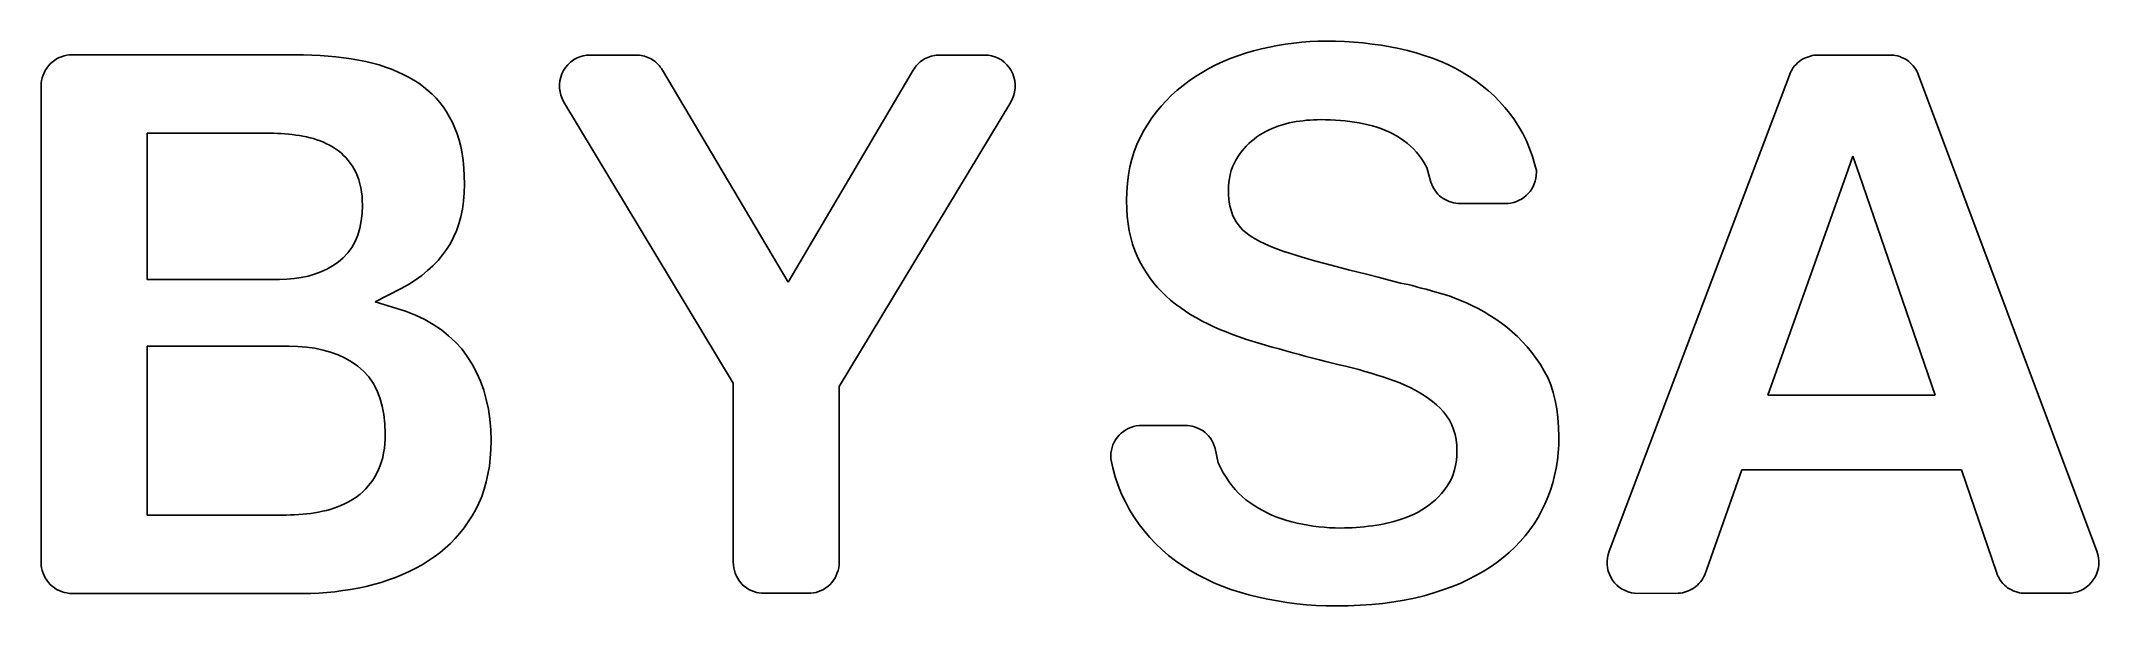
# Model space of a CAD drawing. Extents: x -62 to 62, y -17 to 17.
import ezdxf

# ---------------------------------------------------------------- set-up
doc = ezdxf.new("R2010")
doc.units = 0
doc.layers.get('0').update_dxf_attribs({"linetype": 'CONTINUOUS'})

msp = doc.modelspace()

# ---------------------------------------------------------------- linework, layer by layer
for p, q in [((-60.86, 16.21), (-61.02, 16.16)), ((-60.7, 16.25), (-60.86, 16.21)), ((-60.55, 16.27), (-60.7, 16.25)), ((-46.38, 16.27), (-60.55, 16.27)), ((-45.88, 16.25), (-46.38, 16.27)), ((-45.38, 16.23), (-45.88, 16.25)), ((-44.89, 16.19), (-45.38, 16.23)), ((-44.42, 16.15), (-44.89, 16.19)), ((-29.45, 16.22), (-29.66, 16.16)), ((-29.25, 16.26), (-29.45, 16.22)), ((-26.06, 16.25), (-29.25, 16.26)), ((-25.85, 16.22), (-26.06, 16.25)), ((-25.75, 16.19), (-25.85, 16.22)), ((-25.65, 16.16), (-25.75, 16.19)), ((-8.4, 16.19), (-8.5, 16.16)), ((-8.3, 16.22), (-8.4, 16.19)), ((-8.09, 16.25), (-8.3, 16.22)), ((-4.96, 16.26), (-8.09, 16.25)), ((-4.76, 16.22), (-4.96, 16.26)), ((-4.55, 16.16), (-4.76, 16.22)), ((10.15, 16.21), (9.7, 16.04)), ((10.62, 16.37), (10.15, 16.21)), ((11.1, 16.51), (10.62, 16.37)), ((11.59, 16.63), (11.1, 16.51)), ((12.08, 16.74), (11.59, 16.63)), ((12.56, 16.84), (12.08, 16.74)), ((13.05, 16.92), (12.56, 16.84)), ((13.54, 16.98), (13.05, 16.92)), ((14.02, 17.04), (13.54, 16.98)), ((14.51, 17.07), (14.02, 17.04)), ((15, 17.09), (14.51, 17.07)), ((15.49, 17.1), (15, 17.09)), ((16.06, 17.09), (15.49, 17.1)), ((16.62, 17.07), (16.06, 17.09)), ((17.18, 17.04), (16.62, 17.07)), ((17.74, 16.99), (17.18, 17.04)), ((18.28, 16.92), (17.74, 16.99)), ((18.83, 16.85), (18.28, 16.92)), ((19.37, 16.75), (18.83, 16.85)), ((19.9, 16.65), (19.37, 16.75)), ((20.43, 16.53), (19.9, 16.65)), ((20.94, 16.39), (20.43, 16.53)), ((21.44, 16.24), (20.94, 16.39)), ((21.93, 16.07), (21.44, 16.24)), ((44.8, 16.2), (44.68, 16.16)), ((44.92, 16.23), (44.8, 16.2)), ((45.02, 16.25), (44.92, 16.23)), ((49.86, 16.25), (45.02, 16.25)), ((49.96, 16.24), (49.86, 16.25)), ((50.08, 16.21), (49.96, 16.24)), ((50.21, 16.17), (50.08, 16.21)), ((-62.14, 15.04), (-62.19, 14.88)), ((-62.08, 15.19), (-62.14, 15.04)), ((-62.01, 15.33), (-62.08, 15.19)), ((-61.92, 15.47), (-62.01, 15.33)), ((-61.82, 15.6), (-61.92, 15.47)), ((-61.71, 15.72), (-61.82, 15.6)), ((-61.59, 15.83), (-61.71, 15.72)), ((-61.46, 15.93), (-61.59, 15.83)), ((-61.32, 16.02), (-61.46, 15.93)), ((-61.17, 16.1), (-61.32, 16.02)), ((-61.02, 16.16), (-61.17, 16.1)), ((-43.95, 16.09), (-44.42, 16.15)), ((-43.5, 16.02), (-43.95, 16.09)), ((-43.05, 15.95), (-43.5, 16.02)), ((-42.62, 15.86), (-43.05, 15.95)), ((-42.21, 15.76), (-42.62, 15.86)), ((-41.81, 15.66), (-42.21, 15.76)), ((-41.42, 15.53), (-41.81, 15.66)), ((-41.05, 15.4), (-41.42, 15.53)), ((-40.69, 15.25), (-41.05, 15.4)), ((-40.35, 15.09), (-40.69, 15.25)), ((-40.02, 14.92), (-40.35, 15.09)), ((-30.75, 15.12), (-30.82, 14.91)), ((-30.65, 15.32), (-30.75, 15.12)), ((-30.53, 15.5), (-30.65, 15.32)), ((-30.39, 15.67), (-30.53, 15.5)), ((-30.23, 15.83), (-30.39, 15.67)), ((-30.05, 15.96), (-30.23, 15.83)), ((-29.86, 16.07), (-30.05, 15.96)), ((-29.66, 16.16), (-29.86, 16.07)), ((-25.55, 16.12), (-25.65, 16.16)), ((-25.45, 16.07), (-25.55, 16.12)), ((-25.35, 16.02), (-25.45, 16.07)), ((-25.26, 15.97), (-25.35, 16.02)), ((-25.17, 15.91), (-25.26, 15.97)), ((-25.09, 15.84), (-25.17, 15.91)), ((-25, 15.77), (-25.09, 15.84)), ((-24.93, 15.69), (-25, 15.77)), ((-24.85, 15.61), (-24.93, 15.69)), ((-24.79, 15.53), (-24.85, 15.61)), ((-24.72, 15.44), (-24.79, 15.53)), ((-24.66, 15.34), (-24.72, 15.44)), ((-17.05, 2.51), (-24.66, 15.34)), ((-9.49, 15.34), (-17.05, 2.51)), ((-9.43, 15.43), (-9.49, 15.34)), ((-9.37, 15.52), (-9.43, 15.43)), ((-9.3, 15.61), (-9.37, 15.52)), ((-9.23, 15.69), (-9.3, 15.61)), ((-9.15, 15.77), (-9.23, 15.69)), ((-9.07, 15.84), (-9.15, 15.77)), ((-8.98, 15.9), (-9.07, 15.84)), ((-8.89, 15.97), (-8.98, 15.9)), ((-8.8, 16.02), (-8.89, 15.97)), ((-8.7, 16.07), (-8.8, 16.02)), ((-8.6, 16.12), (-8.7, 16.07)), ((-8.5, 16.16), (-8.6, 16.12)), ((-4.35, 16.07), (-4.55, 16.16)), ((-4.15, 15.96), (-4.35, 16.07)), ((-3.98, 15.83), (-4.15, 15.96)), ((-3.82, 15.67), (-3.98, 15.83)), ((-3.68, 15.5), (-3.82, 15.67)), ((-3.56, 15.32), (-3.68, 15.5)), ((-3.46, 15.12), (-3.56, 15.32)), ((-3.39, 14.91), (-3.46, 15.12)), ((7.6, 14.96), (7.21, 14.7)), ((8, 15.21), (7.6, 14.96)), ((8.4, 15.44), (8, 15.21)), ((8.82, 15.66), (8.4, 15.44)), ((9.26, 15.86), (8.82, 15.66)), ((9.7, 16.04), (9.26, 15.86)), ((22.4, 15.88), (21.93, 16.07)), ((22.86, 15.68), (22.4, 15.88)), ((23.3, 15.46), (22.86, 15.68)), ((23.74, 15.22), (23.3, 15.46)), ((24.15, 14.96), (23.74, 15.22)), ((24.56, 14.69), (24.15, 14.96)), ((43.53, 15.04), (32.62, -13.79)), ((43.58, 15.17), (43.53, 15.04)), ((43.64, 15.28), (43.58, 15.17)), ((43.7, 15.39), (43.64, 15.28)), ((43.77, 15.5), (43.7, 15.39)), ((43.85, 15.6), (43.77, 15.5)), ((43.94, 15.69), (43.85, 15.6)), ((44.03, 15.78), (43.94, 15.69)), ((44.12, 15.86), (44.03, 15.78)), ((44.23, 15.94), (44.12, 15.86)), ((44.33, 16), (44.23, 15.94)), ((44.44, 16.07), (44.33, 16)), ((44.56, 16.12), (44.44, 16.07)), ((44.68, 16.16), (44.56, 16.12)), ((50.32, 16.12), (50.21, 16.17)), ((50.44, 16.07), (50.32, 16.12)), ((50.55, 16.01), (50.44, 16.07)), ((50.66, 15.94), (50.55, 16.01)), ((50.76, 15.86), (50.66, 15.94)), ((50.85, 15.78), (50.76, 15.86)), ((50.94, 15.69), (50.85, 15.78)), ((51.03, 15.6), (50.94, 15.69)), ((51.11, 15.5), (51.03, 15.6)), ((51.18, 15.39), (51.11, 15.5)), ((51.24, 15.28), (51.18, 15.39)), ((51.3, 15.17), (51.24, 15.28)), ((51.35, 15.04), (51.3, 15.17)), ((62.14, -13.79), (51.35, 15.04)), ((-62.25, 14.56), (-62.26, 14.38)), ((-62.26, 14.38), (-62.25, -14.65)), ((-62.23, 14.72), (-62.25, 14.56)), ((-62.19, 14.88), (-62.23, 14.72)), ((-39.7, 14.74), (-40.02, 14.92)), ((-39.4, 14.55), (-39.7, 14.74)), ((-39.12, 14.34), (-39.4, 14.55)), ((-38.85, 14.12), (-39.12, 14.34)), ((-38.6, 13.89), (-38.85, 14.12)), ((-38.36, 13.64), (-38.6, 13.89)), ((-30.87, 14.7), (-30.89, 14.48)), ((-30.89, 14.48), (-30.89, 14.26)), ((-30.89, 14.26), (-30.86, 14.04)), ((-30.82, 14.91), (-30.87, 14.7)), ((-30.86, 14.04), (-30.81, 13.83)), ((-30.81, 13.83), (-30.73, 13.62)), ((-3.48, 13.62), (-3.4, 13.82)), ((-3.4, 13.82), (-3.35, 14.04)), ((-3.34, 14.7), (-3.39, 14.91)), ((-3.35, 14.04), (-3.32, 14.26)), ((-3.32, 14.48), (-3.34, 14.7)), ((-3.32, 14.26), (-3.32, 14.48)), ((6.15, 13.82), (5.83, 13.5)), ((6.49, 14.13), (6.15, 13.82)), ((6.84, 14.42), (6.49, 14.13)), ((7.21, 14.7), (6.84, 14.42)), ((24.95, 14.4), (24.56, 14.69)), ((25.32, 14.1), (24.95, 14.4)), ((25.67, 13.78), (25.32, 14.1)), ((26, 13.44), (25.67, 13.78)), ((-38.13, 13.38), (-38.36, 13.64)), ((-37.92, 13.1), (-38.13, 13.38)), ((-37.72, 12.81), (-37.92, 13.1)), ((-37.54, 12.5), (-37.72, 12.81)), ((-37.37, 12.18), (-37.54, 12.5)), ((-30.73, 13.62), (-30.62, 13.41)), ((-30.62, 13.41), (-20.38, -3.62)), ((-13.97, -3.81), (-3.59, 13.41)), ((-3.59, 13.41), (-3.48, 13.62)), ((5.23, 12.82), (4.96, 12.45)), ((5.52, 13.17), (5.23, 12.82)), ((5.83, 13.5), (5.52, 13.17)), ((26.32, 13.09), (26, 13.44)), ((26.62, 12.72), (26.32, 13.09)), ((26.9, 12.33), (26.62, 12.72)), ((-48.42, 11.52), (-55.85, 11.52)), ((-55.85, 11.52), (-55.85, 2.67)), ((-48.19, 11.52), (-48.42, 11.52)), ((-47.96, 11.51), (-48.19, 11.52)), ((-47.74, 11.5), (-47.96, 11.51)), ((-47.51, 11.48), (-47.74, 11.5)), ((-47.29, 11.47), (-47.51, 11.48)), ((-47.07, 11.44), (-47.29, 11.47)), ((-46.85, 11.41), (-47.07, 11.44)), ((-46.63, 11.38), (-46.85, 11.41)), ((-46.42, 11.35), (-46.63, 11.38)), ((-46.2, 11.3), (-46.42, 11.35)), ((-45.98, 11.25), (-46.2, 11.3)), ((-45.78, 11.2), (-45.98, 11.25)), ((-37.22, 11.84), (-37.37, 12.18)), ((-37.09, 11.49), (-37.22, 11.84)), ((-36.97, 11.11), (-37.09, 11.49)), ((4.24, 11.27), (4.05, 10.85)), ((4.46, 11.68), (4.24, 11.27)), ((4.7, 12.07), (4.46, 11.68)), ((4.96, 12.45), (4.7, 12.07)), ((11.14, 11.17), (11.31, 11.3)), ((11.31, 11.3), (11.49, 11.42)), ((11.49, 11.42), (11.67, 11.53)), ((11.67, 11.53), (11.86, 11.63)), ((11.86, 11.63), (12.05, 11.73)), ((12.05, 11.73), (12.24, 11.82)), ((12.24, 11.82), (12.44, 11.9)), ((12.44, 11.9), (12.64, 11.97)), ((12.64, 11.97), (12.85, 12.04)), ((12.85, 12.04), (13.06, 12.1)), ((13.06, 12.1), (13.27, 12.15)), ((13.27, 12.15), (13.49, 12.19)), ((13.49, 12.19), (13.69, 12.23)), ((13.69, 12.23), (13.9, 12.26)), ((13.9, 12.26), (14.11, 12.28)), ((14.11, 12.28), (14.32, 12.31)), ((14.32, 12.31), (14.53, 12.32)), ((14.53, 12.32), (14.74, 12.34)), ((14.74, 12.34), (14.95, 12.34)), ((14.95, 12.34), (15.16, 12.35)), ((15.16, 12.35), (15.47, 12.34)), ((15.47, 12.34), (15.77, 12.33)), ((15.77, 12.33), (16.07, 12.32)), ((16.07, 12.32), (16.37, 12.3)), ((16.37, 12.3), (16.66, 12.27)), ((16.66, 12.27), (16.94, 12.24)), ((16.94, 12.24), (17.22, 12.2)), ((17.22, 12.2), (17.5, 12.15)), ((17.5, 12.15), (17.77, 12.1)), ((17.77, 12.1), (18.04, 12.04)), ((18.04, 12.04), (18.3, 11.97)), ((18.3, 11.97), (18.56, 11.89)), ((18.56, 11.89), (18.81, 11.81)), ((18.81, 11.81), (19.06, 11.71)), ((19.06, 11.71), (19.29, 11.6)), ((19.29, 11.6), (19.53, 11.49)), ((19.53, 11.49), (19.75, 11.37)), ((19.75, 11.37), (19.98, 11.23)), ((19.98, 11.23), (20.19, 11.08)), ((27.16, 11.92), (26.9, 12.33)), ((27.4, 11.5), (27.16, 11.92)), ((27.62, 11.06), (27.4, 11.5)), ((-45.57, 11.13), (-45.78, 11.2)), ((-45.37, 11.06), (-45.57, 11.13)), ((-45.18, 10.98), (-45.37, 11.06)), ((-44.99, 10.89), (-45.18, 10.98)), ((-44.8, 10.8), (-44.99, 10.89)), ((-44.62, 10.7), (-44.8, 10.8)), ((-44.44, 10.58), (-44.62, 10.7)), ((-44.27, 10.46), (-44.44, 10.58)), ((-44.11, 10.33), (-44.27, 10.46)), ((-43.96, 10.18), (-44.11, 10.33)), ((-43.81, 10.03), (-43.96, 10.18)), ((-43.67, 9.87), (-43.81, 10.03)), ((-36.87, 10.71), (-36.97, 11.11)), ((-36.79, 10.3), (-36.87, 10.71)), ((-36.73, 9.87), (-36.79, 10.3)), ((3.75, 9.96), (3.63, 9.49)), ((3.89, 10.41), (3.75, 9.96)), ((4.05, 10.85), (3.89, 10.41)), ((10.03, 9.9), (10.15, 10.09)), ((10.15, 10.09), (10.27, 10.27)), ((10.27, 10.27), (10.4, 10.44)), ((10.4, 10.44), (10.53, 10.6)), ((10.53, 10.6), (10.67, 10.75)), ((10.67, 10.75), (10.82, 10.9)), ((10.82, 10.9), (10.98, 11.04)), ((10.98, 11.04), (11.14, 11.17)), ((20.19, 11.08), (20.4, 10.93)), ((20.4, 10.93), (20.6, 10.75)), ((20.6, 10.75), (20.79, 10.57)), ((20.79, 10.57), (20.97, 10.38)), ((20.97, 10.38), (21.13, 10.17)), ((21.13, 10.17), (21.29, 9.96)), ((27.81, 10.6), (27.62, 11.06)), ((27.98, 10.12), (27.81, 10.6)), ((28.12, 9.6), (27.98, 10.12)), ((46.97, 8.99), (47.38, 10.13)), ((47.78, 8.99), (47.38, 10.13)), ((-43.54, 9.7), (-43.67, 9.87)), ((-43.42, 9.52), (-43.54, 9.7)), ((-43.31, 9.34), (-43.42, 9.52)), ((-43.2, 9.13), (-43.31, 9.34)), ((-43.11, 8.92), (-43.2, 9.13)), ((-43.03, 8.7), (-43.11, 8.92)), ((-36.68, 9.41), (-36.73, 9.87)), ((-36.66, 8.94), (-36.68, 9.41)), ((-36.65, 8.44), (-36.66, 8.94)), ((3.54, 9), (3.47, 8.49)), ((3.63, 9.49), (3.54, 9)), ((9.62, 8.55), (9.66, 8.79)), ((9.66, 8.79), (9.7, 9.03)), ((9.7, 9.03), (9.76, 9.26)), ((9.76, 9.26), (9.84, 9.48)), ((9.84, 9.48), (9.93, 9.7)), ((9.93, 9.7), (10.03, 9.9)), ((21.29, 9.96), (21.44, 9.73)), ((21.44, 9.73), (21.6, 9.45)), ((21.6, 9.45), (21.84, 8.55)), ((28.22, 9.26), (28.12, 9.6)), ((28.15, 8.62), (28.19, 8.79)), ((28.19, 8.79), (28.21, 8.96)), ((28.21, 8.96), (28.22, 9.18)), ((28.22, 9.18), (28.22, 9.26)), ((46.97, 8.99), (42.23, -4.34)), ((52.36, -4.34), (47.78, 8.99)), ((-42.97, 8.46), (-43.03, 8.7)), ((-42.91, 8.22), (-42.97, 8.46)), ((-42.87, 7.97), (-42.91, 8.22)), ((-42.84, 7.71), (-42.87, 7.97)), ((-42.83, 7.44), (-42.84, 7.71)), ((-36.7, 7.41), (-36.66, 7.91)), ((-36.66, 7.91), (-36.65, 8.44)), ((3.44, 7.97), (3.42, 7.43)), ((3.47, 8.49), (3.44, 7.97)), ((9.6, 8.29), (9.62, 8.55)), ((9.6, 8.03), (9.6, 8.29)), ((9.6, 7.79), (9.6, 8.03)), ((9.62, 7.56), (9.6, 7.79)), ((9.64, 7.34), (9.62, 7.56)), ((21.84, 8.55), (21.95, 8.28)), ((21.95, 8.28), (22.01, 8.17)), ((22.01, 8.17), (22.09, 8.05)), ((22.09, 8.05), (22.17, 7.94)), ((22.17, 7.94), (22.26, 7.84)), ((22.26, 7.84), (22.36, 7.74)), ((22.36, 7.74), (22.47, 7.66)), ((22.47, 7.66), (22.58, 7.57)), ((22.58, 7.57), (22.7, 7.5)), ((22.7, 7.5), (22.82, 7.44)), ((27.18, 7.46), (27.33, 7.54)), ((27.33, 7.54), (27.47, 7.64)), ((27.47, 7.64), (27.6, 7.75)), ((27.6, 7.75), (27.73, 7.87)), ((27.73, 7.87), (27.84, 8)), ((27.84, 8), (27.94, 8.15)), ((27.94, 8.15), (28.02, 8.3)), ((28.02, 8.3), (28.09, 8.46)), ((28.09, 8.46), (28.15, 8.62)), ((-42.89, 6.21), (-42.84, 6.67)), ((-42.84, 6.67), (-42.82, 7.16)), ((-42.82, 7.16), (-42.83, 7.44)), ((-36.98, 6.03), (-36.86, 6.47)), ((-36.86, 6.47), (-36.77, 6.93)), ((-36.77, 6.93), (-36.7, 7.41)), ((3.42, 7.43), (3.43, 6.94)), ((3.43, 6.94), (3.46, 6.48)), ((3.46, 6.48), (3.51, 6.03)), ((9.68, 7.13), (9.64, 7.34)), ((9.73, 6.92), (9.68, 7.13)), ((9.79, 6.72), (9.73, 6.92)), ((9.86, 6.52), (9.79, 6.72)), ((9.95, 6.34), (9.86, 6.52)), ((10.05, 6.16), (9.95, 6.34)), ((22.82, 7.44), (22.95, 7.38)), ((22.95, 7.38), (23.08, 7.34)), ((23.08, 7.34), (23.21, 7.3)), ((23.21, 7.3), (23.35, 7.28)), ((23.35, 7.28), (23.48, 7.26)), ((23.48, 7.26), (23.63, 7.26)), ((23.63, 7.26), (26.33, 7.26)), ((26.33, 7.26), (26.51, 7.27)), ((26.51, 7.27), (26.68, 7.29)), ((26.68, 7.29), (26.85, 7.33)), ((26.85, 7.33), (27.02, 7.39)), ((27.02, 7.39), (27.18, 7.46)), ((-43.26, 4.96), (-43.1, 5.35)), ((-43.1, 5.35), (-42.98, 5.77)), ((-42.98, 5.77), (-42.89, 6.21)), ((-37.49, 4.84), (-37.3, 5.22)), ((-37.3, 5.22), (-37.13, 5.61)), ((-37.13, 5.61), (-36.98, 6.03)), ((3.51, 6.03), (3.58, 5.61)), ((3.58, 5.61), (3.68, 5.2)), ((3.68, 5.2), (3.79, 4.8)), ((10.17, 5.99), (10.05, 6.16)), ((10.31, 5.82), (10.17, 5.99)), ((10.46, 5.66), (10.31, 5.82)), ((10.64, 5.51), (10.46, 5.66)), ((10.83, 5.37), (10.64, 5.51)), ((11.03, 5.23), (10.83, 5.37)), ((11.25, 5.1), (11.03, 5.23)), ((11.49, 4.97), (11.25, 5.1)), ((-44.29, 3.71), (-43.98, 3.97)), ((-43.98, 3.97), (-43.7, 4.27)), ((-43.7, 4.27), (-43.46, 4.6)), ((-43.46, 4.6), (-43.26, 4.96)), ((-38.55, 3.5), (-38.24, 3.82)), ((-38.24, 3.82), (-37.97, 4.15)), ((-37.97, 4.15), (-37.72, 4.49)), ((-37.72, 4.49), (-37.49, 4.84)), ((3.79, 4.8), (3.92, 4.43)), ((3.92, 4.43), (4.06, 4.07)), ((4.06, 4.07), (4.23, 3.73)), ((11.74, 4.85), (11.49, 4.97)), ((12.01, 4.72), (11.74, 4.85)), ((12.3, 4.6), (12.01, 4.72)), ((12.61, 4.48), (12.3, 4.6)), ((12.94, 4.36), (12.61, 4.48)), ((13.29, 4.25), (12.94, 4.36)), ((13.66, 4.13), (13.29, 4.25)), ((14.04, 4.01), (13.66, 4.13)), ((14.45, 3.89), (14.04, 4.01)), ((14.88, 3.78), (14.45, 3.89)), ((15.33, 3.66), (14.88, 3.78)), ((-55.85, 2.67), (-47.84, 2.67)), ((-47.84, 2.67), (-47.39, 2.69)), ((-47.39, 2.69), (-46.95, 2.72)), ((-46.95, 2.72), (-46.52, 2.79)), ((-46.52, 2.79), (-46.11, 2.87)), ((-46.11, 2.87), (-45.71, 2.99)), ((-45.71, 2.99), (-45.33, 3.13)), ((-45.33, 3.13), (-44.97, 3.3)), ((-44.97, 3.3), (-44.62, 3.49)), ((-44.62, 3.49), (-44.29, 3.71)), ((-40.03, 2.37), (-39.62, 2.63)), ((-39.62, 2.63), (-39.23, 2.91)), ((-39.23, 2.91), (-38.88, 3.2)), ((-38.88, 3.2), (-38.55, 3.5)), ((4.23, 3.73), (4.42, 3.39)), ((4.42, 3.39), (4.62, 3.07)), ((4.62, 3.07), (4.83, 2.76)), ((4.83, 2.76), (5.06, 2.47)), ((15.81, 3.53), (15.33, 3.66)), ((16.32, 3.4), (15.81, 3.53)), ((16.86, 3.26), (16.32, 3.4)), ((17.43, 3.11), (16.86, 3.26)), ((18.02, 2.96), (17.43, 3.11)), ((18.65, 2.8), (18.02, 2.96)), ((19.31, 2.63), (18.65, 2.8)), ((20, 2.45), (19.31, 2.63)), ((-42.04, 1.32), (-40.47, 2.12)), ((-40.22, 0.74), (-42.04, 1.32)), ((-40.47, 2.12), (-40.03, 2.37)), ((5.06, 2.47), (5.3, 2.19)), ((5.3, 2.19), (5.55, 1.92)), ((5.55, 1.92), (5.81, 1.66)), ((5.81, 1.66), (6.09, 1.42)), ((6.09, 1.42), (6.38, 1.18)), ((20.23, 2.41), (20, 2.45)), ((20.46, 2.36), (20.23, 2.41)), ((20.7, 2.3), (20.46, 2.36)), ((20.97, 2.23), (20.7, 2.3)), ((21.26, 2.15), (20.97, 2.23)), ((21.56, 2.07), (21.26, 2.15)), ((21.88, 1.98), (21.56, 2.07)), ((22.22, 1.88), (21.88, 1.98)), ((22.58, 1.78), (22.22, 1.88)), ((22.94, 1.67), (22.58, 1.78)), ((23.29, 1.54), (22.94, 1.67)), ((23.64, 1.4), (23.29, 1.54)), ((24, 1.25), (23.64, 1.4)), ((24.35, 1.08), (24, 1.25)), ((-39.61, 0.51), (-40.22, 0.74)), ((-39.05, 0.24), (-39.61, 0.51)), ((-38.53, -0.06), (-39.05, 0.24)), ((6.38, 1.18), (6.68, 0.96)), ((6.68, 0.96), (6.99, 0.74)), ((6.99, 0.74), (7.32, 0.53)), ((7.32, 0.53), (7.65, 0.34)), ((7.65, 0.34), (7.99, 0.15)), ((7.99, 0.15), (8.34, -0.03)), ((24.7, 0.9), (24.35, 1.08)), ((25.06, 0.7), (24.7, 0.9)), ((25.41, 0.49), (25.06, 0.7)), ((25.76, 0.26), (25.41, 0.49)), ((26.11, 0.03), (25.76, 0.26)), ((26.44, -0.23), (26.11, 0.03)), ((-38.04, -0.38), (-38.53, -0.06)), ((-37.6, -0.74), (-38.04, -0.38)), ((-37.19, -1.13), (-37.6, -0.74)), ((-36.81, -1.54), (-37.19, -1.13)), ((8.34, -0.03), (8.7, -0.2)), ((8.7, -0.2), (9.07, -0.36)), ((9.07, -0.36), (9.45, -0.51)), ((9.45, -0.51), (9.84, -0.66)), ((9.84, -0.66), (10.24, -0.8)), ((10.24, -0.8), (10.63, -0.94)), ((10.63, -0.94), (11.03, -1.07)), ((11.03, -1.07), (11.43, -1.2)), ((11.43, -1.2), (11.84, -1.32)), ((26.76, -0.5), (26.44, -0.23)), ((27.07, -0.79), (26.76, -0.5)), ((27.37, -1.09), (27.07, -0.79)), ((27.66, -1.42), (27.37, -1.09)), ((-47.27, -1.37), (-55.85, -1.37)), ((-55.85, -1.37), (-55.85, -11.6)), ((-46.72, -1.39), (-47.27, -1.37)), ((-46.2, -1.43), (-46.72, -1.39)), ((-45.69, -1.5), (-46.2, -1.43)), ((-45.2, -1.61), (-45.69, -1.5)), ((-44.74, -1.74), (-45.2, -1.61)), ((-44.29, -1.9), (-44.74, -1.74)), ((-43.87, -2.1), (-44.29, -1.9)), ((-43.48, -2.32), (-43.87, -2.1)), ((-43.1, -2.58), (-43.48, -2.32)), ((-36.48, -1.99), (-36.81, -1.54)), ((-36.18, -2.47), (-36.48, -1.99)), ((-35.91, -2.97), (-36.18, -2.47)), ((11.84, -1.32), (12.24, -1.43)), ((12.24, -1.43), (12.65, -1.54)), ((12.65, -1.54), (13.07, -1.65)), ((13.07, -1.65), (13.48, -1.77)), ((13.48, -1.77), (13.89, -1.88)), ((13.89, -1.88), (14.29, -1.99)), ((14.29, -1.99), (14.69, -2.09)), ((14.69, -2.09), (15.09, -2.2)), ((15.09, -2.2), (15.49, -2.3)), ((15.49, -2.3), (15.89, -2.4)), ((15.89, -2.4), (16.28, -2.5)), ((27.94, -1.76), (27.66, -1.42)), ((28.21, -2.12), (27.94, -1.76)), ((28.47, -2.49), (28.21, -2.12)), ((28.7, -2.88), (28.47, -2.49)), ((-42.75, -2.88), (-43.1, -2.58)), ((-42.43, -3.23), (-42.75, -2.88)), ((-42.16, -3.62), (-42.43, -3.23)), ((-41.94, -4.04), (-42.16, -3.62)), ((-35.68, -3.49), (-35.91, -2.97)), ((-35.48, -4.03), (-35.68, -3.49)), ((-20.38, -3.62), (-20.38, -14.46)), ((16.28, -2.5), (16.68, -2.59)), ((16.68, -2.59), (17.08, -2.69)), ((17.08, -2.69), (17.47, -2.79)), ((17.47, -2.79), (17.85, -2.9)), ((17.85, -2.9), (18.22, -3)), ((18.22, -3), (18.58, -3.12)), ((18.58, -3.12), (18.94, -3.23)), ((18.94, -3.23), (19.28, -3.35)), ((19.28, -3.35), (19.62, -3.47)), ((19.62, -3.47), (19.95, -3.6)), ((19.95, -3.6), (20.27, -3.74)), ((28.91, -3.28), (28.7, -2.88)), ((29.09, -3.71), (28.91, -3.28)), ((29.24, -4.17), (29.09, -3.71)), ((-41.76, -4.5), (-41.94, -4.04)), ((-41.62, -5), (-41.76, -4.5)), ((-35.32, -4.6), (-35.48, -4.03)), ((-35.19, -5.19), (-35.32, -4.6)), ((-13.97, -14.46), (-13.97, -3.81)), ((20.27, -3.74), (20.58, -3.88)), ((20.58, -3.88), (20.88, -4.03)), ((20.88, -4.03), (21.16, -4.19)), ((21.16, -4.19), (21.43, -4.36)), ((21.43, -4.36), (21.69, -4.54)), ((21.69, -4.54), (21.94, -4.72)), ((21.94, -4.72), (22.17, -4.92)), ((22.17, -4.92), (22.39, -5.13)), ((29.36, -4.66), (29.24, -4.17)), ((29.46, -5.17), (29.36, -4.66)), ((42.23, -4.34), (52.36, -4.34)), ((-41.52, -5.52), (-41.62, -5)), ((-41.46, -6.08), (-41.52, -5.52)), ((-41.44, -6.67), (-41.46, -6.08)), ((-35.1, -5.8), (-35.19, -5.19)), ((-35.05, -6.44), (-35.1, -5.8)), ((4.01, -6.2), (3.84, -6.24)), ((4.18, -6.18), (4.01, -6.2)), ((4.36, -6.17), (4.18, -6.18)), ((6.96, -6.17), (4.36, -6.17)), ((7.12, -6.17), (6.96, -6.17)), ((7.26, -6.19), (7.12, -6.17)), ((7.4, -6.22), (7.26, -6.19)), ((7.54, -6.26), (7.4, -6.22)), ((22.39, -5.13), (22.6, -5.35)), ((22.6, -5.35), (22.79, -5.59)), ((22.79, -5.59), (22.96, -5.86)), ((22.96, -5.86), (23.1, -6.13)), ((23.1, -6.13), (23.21, -6.42)), ((29.53, -5.7), (29.46, -5.17)), ((29.57, -6.27), (29.53, -5.7)), ((-41.49, -7.56), (-41.46, -7.28)), ((-41.46, -7.28), (-41.45, -6.98)), ((-41.45, -6.98), (-41.44, -6.67)), ((-35.03, -7.1), (-35.05, -6.44)), ((-35.04, -7.64), (-35.03, -7.1)), ((2.6, -7.35), (2.55, -7.51)), ((2.68, -7.19), (2.6, -7.35)), ((2.76, -7.04), (2.68, -7.19)), ((2.86, -6.9), (2.76, -7.04)), ((2.97, -6.77), (2.86, -6.9)), ((3.09, -6.65), (2.97, -6.77)), ((3.23, -6.54), (3.09, -6.65)), ((3.37, -6.44), (3.23, -6.54)), ((3.52, -6.36), (3.37, -6.44)), ((3.68, -6.29), (3.52, -6.36)), ((3.84, -6.24), (3.68, -6.29)), ((7.68, -6.31), (7.54, -6.26)), ((7.81, -6.37), (7.68, -6.31)), ((7.94, -6.43), (7.81, -6.37)), ((8.06, -6.51), (7.94, -6.43)), ((8.18, -6.6), (8.06, -6.51)), ((8.28, -6.7), (8.18, -6.6)), ((8.38, -6.8), (8.28, -6.7)), ((8.48, -6.92), (8.38, -6.8)), ((8.56, -7.04), (8.48, -6.92)), ((8.63, -7.16), (8.56, -7.04)), ((8.69, -7.28), (8.63, -7.16)), ((8.79, -7.57), (8.69, -7.28)), ((23.21, -6.42), (23.3, -6.72)), ((23.3, -6.72), (23.36, -7.03)), ((23.36, -7.03), (23.4, -7.36)), ((23.4, -7.36), (23.41, -7.69)), ((29.54, -7.83), (29.58, -7.35)), ((29.59, -6.86), (29.57, -6.27)), ((29.58, -7.35), (29.59, -6.86)), ((-41.84, -8.85), (-41.74, -8.61)), ((-41.74, -8.61), (-41.66, -8.36)), ((-41.66, -8.36), (-41.59, -8.11)), ((-41.59, -8.11), (-41.54, -7.84)), ((-41.54, -7.84), (-41.49, -7.56)), ((-35.22, -9.13), (-35.13, -8.65)), ((-35.13, -8.65), (-35.08, -8.15)), ((-35.08, -8.15), (-35.04, -7.64)), ((2.48, -7.85), (2.47, -8.02)), ((2.47, -8.02), (2.48, -8.2)), ((2.51, -7.68), (2.48, -7.85)), ((2.48, -8.2), (2.59, -8.74)), ((2.55, -7.51), (2.51, -7.68)), ((8.96, -8.43), (8.79, -7.57)), ((9.12, -8.77), (8.96, -8.43)), ((23.33, -8.59), (23.26, -8.87)), ((23.38, -8.3), (23.33, -8.59)), ((23.4, -8), (23.38, -8.3)), ((23.41, -7.69), (23.4, -8)), ((29.42, -8.76), (29.49, -8.29)), ((29.49, -8.29), (29.54, -7.83)), ((-42.62, -10.01), (-42.47, -9.84)), ((-42.47, -9.84), (-42.32, -9.66)), ((-42.32, -9.66), (-42.19, -9.48)), ((-42.19, -9.48), (-42.06, -9.28)), ((-42.06, -9.28), (-41.95, -9.07)), ((-41.95, -9.07), (-41.84, -8.85)), ((-35.45, -10.04), (-35.32, -9.59)), ((-35.32, -9.59), (-35.22, -9.13)), ((2.59, -8.74), (2.74, -9.29)), ((2.74, -9.29), (2.91, -9.82)), ((2.91, -9.82), (3.12, -10.33)), ((9.27, -9.05), (9.12, -8.77)), ((9.44, -9.31), (9.27, -9.05)), ((9.61, -9.57), (9.44, -9.31)), ((9.8, -9.81), (9.61, -9.57)), ((9.99, -10.05), (9.8, -9.81)), ((22.81, -9.88), (22.64, -10.1)), ((22.95, -9.64), (22.81, -9.88)), ((23.08, -9.4), (22.95, -9.64)), ((23.18, -9.14), (23.08, -9.4)), ((23.26, -8.87), (23.18, -9.14)), ((29.07, -10.09), (29.21, -9.65)), ((29.21, -9.65), (29.32, -9.21)), ((29.32, -9.21), (29.42, -8.76)), ((38.41, -15.22), (40.65, -8.86)), ((40.65, -8.86), (53.95, -8.86)), ((53.95, -8.86), (56.06, -15.07)), ((-44.77, -11.26), (-44.55, -11.19)), ((-44.55, -11.19), (-44.33, -11.11)), ((-44.33, -11.11), (-44.12, -11.02)), ((-44.12, -11.02), (-43.91, -10.93)), ((-43.91, -10.93), (-43.71, -10.83)), ((-43.71, -10.83), (-43.51, -10.72)), ((-43.51, -10.72), (-43.32, -10.6)), ((-43.32, -10.6), (-43.13, -10.47)), ((-43.13, -10.47), (-42.95, -10.33)), ((-42.95, -10.33), (-42.78, -10.18)), ((-42.78, -10.18), (-42.62, -10.01)), ((-35.96, -11.27), (-35.77, -10.88)), ((-35.77, -10.88), (-35.6, -10.47)), ((-35.6, -10.47), (-35.45, -10.04)), ((3.12, -10.33), (3.35, -10.81)), ((3.35, -10.81), (3.61, -11.28)), ((10.2, -10.27), (9.99, -10.05)), ((10.42, -10.47), (10.2, -10.27)), ((10.65, -10.67), (10.42, -10.47)), ((10.89, -10.85), (10.65, -10.67)), ((11.14, -11.03), (10.89, -10.85)), ((11.4, -11.19), (11.14, -11.03)), ((11.66, -11.33), (11.4, -11.19)), ((21.51, -11.15), (21.29, -11.29)), ((21.72, -11), (21.51, -11.15)), ((21.92, -10.84), (21.72, -11)), ((22.12, -10.67), (21.92, -10.84)), ((22.3, -10.49), (22.12, -10.67)), ((22.48, -10.3), (22.3, -10.49)), ((22.64, -10.1), (22.48, -10.3)), ((28.54, -11.35), (28.73, -10.94)), ((28.73, -10.94), (28.91, -10.52)), ((28.91, -10.52), (29.07, -10.09)), ((-55.85, -11.6), (-47.41, -11.6)), ((-47.41, -11.6), (-47.17, -11.59)), ((-47.17, -11.59), (-46.92, -11.59)), ((-46.92, -11.59), (-46.67, -11.57)), ((-46.67, -11.57), (-46.43, -11.55)), ((-46.43, -11.55), (-46.18, -11.53)), ((-46.18, -11.53), (-45.94, -11.5)), ((-45.94, -11.5), (-45.71, -11.46)), ((-45.71, -11.46), (-45.47, -11.42)), ((-45.47, -11.42), (-45.24, -11.37)), ((-45.24, -11.37), (-45, -11.32)), ((-45, -11.32), (-44.77, -11.26)), ((-36.92, -12.7), (-36.66, -12.37)), ((-36.66, -12.37), (-36.41, -12.02)), ((-36.41, -12.02), (-36.18, -11.65)), ((-36.18, -11.65), (-35.96, -11.27)), ((3.61, -11.28), (3.89, -11.73)), ((3.89, -11.73), (4.19, -12.17)), ((4.19, -12.17), (4.51, -12.58)), ((11.94, -11.47), (11.66, -11.33)), ((12.22, -11.6), (11.94, -11.47)), ((12.51, -11.72), (12.22, -11.6)), ((12.81, -11.83), (12.51, -11.72)), ((13.12, -11.93), (12.81, -11.83)), ((13.43, -12.02), (13.12, -11.93)), ((13.75, -12.09), (13.43, -12.02)), ((14.07, -12.16), (13.75, -12.09)), ((14.4, -12.22), (14.07, -12.16)), ((14.72, -12.27), (14.4, -12.22)), ((15.05, -12.31), (14.72, -12.27)), ((15.38, -12.34), (15.05, -12.31)), ((15.71, -12.37), (15.38, -12.34)), ((16.05, -12.38), (15.71, -12.37)), ((16.38, -12.39), (16.05, -12.38)), ((16.61, -12.38), (16.38, -12.39)), ((16.84, -12.38), (16.61, -12.38)), ((17.08, -12.37), (16.84, -12.38)), ((17.32, -12.35), (17.08, -12.37)), ((17.56, -12.33), (17.32, -12.35)), ((17.81, -12.31), (17.56, -12.33)), ((18.06, -12.28), (17.81, -12.31)), ((18.31, -12.25), (18.06, -12.28)), ((18.57, -12.22), (18.31, -12.25)), ((18.83, -12.17), (18.57, -12.22)), ((19.09, -12.12), (18.83, -12.17)), ((19.35, -12.06), (19.09, -12.12)), ((19.6, -12), (19.35, -12.06)), ((19.86, -11.92), (19.6, -12)), ((20.1, -11.84), (19.86, -11.92)), ((20.35, -11.74), (20.1, -11.84)), ((20.59, -11.64), (20.35, -11.74)), ((20.83, -11.54), (20.59, -11.64)), ((21.06, -11.42), (20.83, -11.54)), ((21.29, -11.29), (21.06, -11.42)), ((27.82, -12.5), (28.08, -12.13)), ((28.08, -12.13), (28.32, -11.75)), ((28.32, -11.75), (28.54, -11.35)), ((-38.13, -13.88), (-37.81, -13.61)), ((-37.81, -13.61), (-37.49, -13.32)), ((-37.49, -13.32), (-37.2, -13.02)), ((-37.2, -13.02), (-36.92, -12.7)), ((4.51, -12.58), (4.84, -12.97)), ((4.84, -12.97), (5.2, -13.35)), ((5.2, -13.35), (5.57, -13.71)), ((26.58, -13.86), (26.92, -13.54)), ((26.92, -13.54), (27.24, -13.21)), ((27.24, -13.21), (27.54, -12.86)), ((27.54, -12.86), (27.82, -12.5)), ((-62.25, -14.65), (-62.23, -14.8)), ((-62.23, -14.8), (-62.19, -14.96)), ((-39.99, -15.02), (-39.59, -14.82)), ((-39.59, -14.82), (-39.21, -14.61)), ((-39.21, -14.61), (-38.83, -14.38)), ((-38.83, -14.38), (-38.47, -14.14)), ((-38.47, -14.14), (-38.13, -13.88)), ((-20.38, -14.46), (-20.37, -14.64)), ((-20.37, -14.64), (-20.35, -14.8)), ((-20.35, -14.8), (-20.31, -14.96)), ((-14.03, -14.96), (-13.99, -14.79)), ((-13.99, -14.79), (-13.97, -14.63)), ((-13.97, -14.63), (-13.97, -14.46)), ((5.57, -13.71), (5.97, -14.05)), ((5.97, -14.05), (6.38, -14.37)), ((6.38, -14.37), (6.82, -14.67)), ((6.82, -14.67), (7.27, -14.95)), ((25, -15.02), (25.43, -14.75)), ((25.43, -14.75), (25.83, -14.47)), ((25.83, -14.47), (26.21, -14.17)), ((26.21, -14.17), (26.58, -13.86)), ((32.52, -14.2), (32.5, -14.4)), ((32.5, -14.4), (32.5, -14.6)), ((32.5, -14.6), (32.52, -14.8)), ((32.56, -14), (32.52, -14.2)), ((32.52, -14.8), (32.57, -15)), ((32.62, -13.79), (32.56, -14)), ((62.2, -13.99), (62.14, -13.79)), ((62.18, -14.99), (62.23, -14.79)), ((62.24, -14.19), (62.2, -13.99)), ((62.23, -14.79), (62.25, -14.59)), ((62.26, -14.39), (62.24, -14.19)), ((62.25, -14.59), (62.26, -14.39)), ((-62.19, -14.96), (-62.14, -15.12)), ((-62.14, -15.12), (-62.08, -15.27)), ((-62.08, -15.27), (-62.01, -15.41)), ((-62.01, -15.41), (-61.92, -15.55)), ((-61.92, -15.55), (-61.82, -15.68)), ((-61.82, -15.68), (-61.71, -15.8)), ((-61.71, -15.8), (-61.59, -15.91)), ((-61.59, -15.91), (-61.46, -16.01)), ((-61.46, -16.01), (-61.32, -16.1)), ((-61.32, -16.1), (-61.17, -16.18)), ((-61.17, -16.18), (-61.02, -16.24)), ((-44.49, -16.25), (-44.01, -16.18)), ((-44.01, -16.18), (-43.54, -16.11)), ((-43.54, -16.11), (-43.07, -16.02)), ((-43.07, -16.02), (-42.6, -15.92)), ((-42.6, -15.92), (-42.14, -15.8)), ((-42.14, -15.8), (-41.68, -15.68)), ((-41.68, -15.68), (-41.24, -15.53)), ((-41.24, -15.53), (-40.81, -15.38)), ((-40.81, -15.38), (-40.39, -15.21)), ((-40.39, -15.21), (-39.99, -15.02)), ((-20.31, -14.96), (-20.26, -15.12)), ((-20.26, -15.12), (-20.2, -15.27)), ((-20.2, -15.27), (-20.13, -15.41)), ((-20.13, -15.41), (-20.04, -15.55)), ((-20.04, -15.55), (-19.94, -15.68)), ((-19.94, -15.68), (-19.83, -15.8)), ((-19.83, -15.8), (-19.71, -15.91)), ((-19.71, -15.91), (-19.58, -16.01)), ((-19.58, -16.01), (-19.44, -16.1)), ((-19.44, -16.1), (-19.29, -16.18)), ((-19.29, -16.18), (-19.14, -16.24)), ((-15.21, -16.24), (-15.05, -16.17)), ((-15.05, -16.17), (-14.91, -16.1)), ((-14.91, -16.1), (-14.77, -16.01)), ((-14.77, -16.01), (-14.64, -15.91)), ((-14.64, -15.91), (-14.52, -15.8)), ((-14.52, -15.8), (-14.41, -15.68)), ((-14.41, -15.68), (-14.31, -15.55)), ((-14.31, -15.55), (-14.22, -15.41)), ((-14.22, -15.41), (-14.14, -15.26)), ((-14.14, -15.26), (-14.08, -15.11)), ((-14.08, -15.11), (-14.03, -14.96)), ((7.27, -14.95), (7.73, -15.22)), ((7.73, -15.22), (8.21, -15.47)), ((8.21, -15.47), (8.7, -15.7)), ((8.7, -15.7), (9.21, -15.91)), ((9.21, -15.91), (9.74, -16.1)), ((9.74, -16.1), (10.28, -16.28)), ((22.01, -16.32), (22.56, -16.14)), ((22.56, -16.14), (23.09, -15.95)), ((23.09, -15.95), (23.6, -15.74)), ((23.6, -15.74), (24.09, -15.51)), ((24.09, -15.51), (24.55, -15.27)), ((24.55, -15.27), (25, -15.02)), ((32.57, -15), (32.64, -15.19)), ((32.64, -15.19), (32.72, -15.37)), ((32.72, -15.37), (32.83, -15.54)), ((32.83, -15.54), (32.95, -15.7)), ((32.95, -15.7), (33.09, -15.85)), ((33.09, -15.85), (33.25, -15.98)), ((33.25, -15.98), (33.41, -16.09)), ((33.41, -16.09), (33.59, -16.18)), ((33.59, -16.18), (33.78, -16.26)), ((37.43, -16.19), (37.55, -16.14)), ((37.55, -16.14), (37.66, -16.07)), ((37.66, -16.07), (37.77, -16)), ((37.77, -16), (37.87, -15.93)), ((37.87, -15.93), (37.97, -15.84)), ((37.97, -15.84), (38.06, -15.75)), ((38.06, -15.75), (38.15, -15.65)), ((38.15, -15.65), (38.23, -15.55)), ((38.23, -15.55), (38.3, -15.44)), ((38.3, -15.44), (38.36, -15.33)), ((38.36, -15.33), (38.41, -15.22)), ((56.06, -15.07), (56.1, -15.2)), ((56.1, -15.2), (56.16, -15.32)), ((56.16, -15.32), (56.22, -15.43)), ((56.22, -15.43), (56.29, -15.54)), ((56.29, -15.54), (56.37, -15.64)), ((56.37, -15.64), (56.45, -15.74)), ((56.45, -15.74), (56.54, -15.84)), ((56.54, -15.84), (56.64, -15.92)), ((56.64, -15.92), (56.74, -16)), ((56.74, -16), (56.85, -16.07)), ((56.85, -16.07), (56.97, -16.14)), ((56.97, -16.14), (57.08, -16.19)), ((60.97, -16.25), (61.16, -16.17)), ((61.16, -16.17), (61.33, -16.08)), ((61.33, -16.08), (61.5, -15.97)), ((61.5, -15.97), (61.66, -15.84)), ((61.66, -15.84), (61.8, -15.69)), ((61.8, -15.69), (61.92, -15.53)), ((61.92, -15.53), (62.03, -15.36)), ((62.03, -15.36), (62.12, -15.18)), ((62.12, -15.18), (62.18, -14.99)), ((-61.02, -16.24), (-60.86, -16.29)), ((-60.86, -16.29), (-60.7, -16.32)), ((-60.7, -16.32), (-60.54, -16.35)), ((-60.54, -16.35), (-60.37, -16.35)), ((-60.37, -16.35), (-46.43, -16.35)), ((-46.43, -16.35), (-45.94, -16.35)), ((-45.94, -16.35), (-45.45, -16.33)), ((-45.45, -16.33), (-44.97, -16.29)), ((-44.97, -16.29), (-44.49, -16.25)), ((-19.14, -16.24), (-18.98, -16.29)), ((-18.98, -16.29), (-18.82, -16.32)), ((-18.82, -16.32), (-18.67, -16.34)), ((-18.67, -16.34), (-15.68, -16.34)), ((-15.68, -16.34), (-15.52, -16.32)), ((-15.52, -16.32), (-15.36, -16.29)), ((-15.36, -16.29), (-15.21, -16.24)), ((10.28, -16.28), (10.83, -16.43)), ((10.83, -16.43), (11.4, -16.57)), ((11.4, -16.57), (11.97, -16.7)), ((11.97, -16.7), (12.55, -16.8)), ((12.55, -16.8), (13.13, -16.9)), ((13.13, -16.9), (13.72, -16.97)), ((13.72, -16.97), (14.31, -17.03)), ((14.31, -17.03), (14.9, -17.07)), ((14.9, -17.07), (15.5, -17.09)), ((15.5, -17.09), (16.1, -17.1)), ((16.1, -17.1), (16.84, -17.09)), ((16.84, -17.09), (17.56, -17.06)), ((17.56, -17.06), (18.26, -17.02)), ((18.26, -17.02), (18.93, -16.95)), ((18.93, -16.95), (19.59, -16.86)), ((19.59, -16.86), (20.23, -16.75)), ((20.23, -16.75), (20.84, -16.63)), ((20.84, -16.63), (21.43, -16.49)), ((21.43, -16.49), (22.01, -16.32)), ((33.78, -16.26), (33.98, -16.31)), ((33.98, -16.31), (34.16, -16.34)), ((34.16, -16.34), (36.67, -16.35)), ((36.67, -16.35), (36.81, -16.34)), ((36.81, -16.34), (36.94, -16.33)), ((36.94, -16.33), (37.07, -16.31)), ((37.07, -16.31), (37.19, -16.28)), ((37.19, -16.28), (37.31, -16.24)), ((37.31, -16.24), (37.43, -16.19)), ((57.08, -16.19), (57.2, -16.24)), ((57.2, -16.24), (57.33, -16.28)), ((57.33, -16.28), (57.45, -16.31)), ((57.45, -16.31), (57.55, -16.33)), ((57.55, -16.33), (60.59, -16.33)), ((60.59, -16.33), (60.77, -16.3)), ((60.77, -16.3), (60.97, -16.25))]:
    msp.add_line(p, q)

doc.saveas('drawing.dxf')
